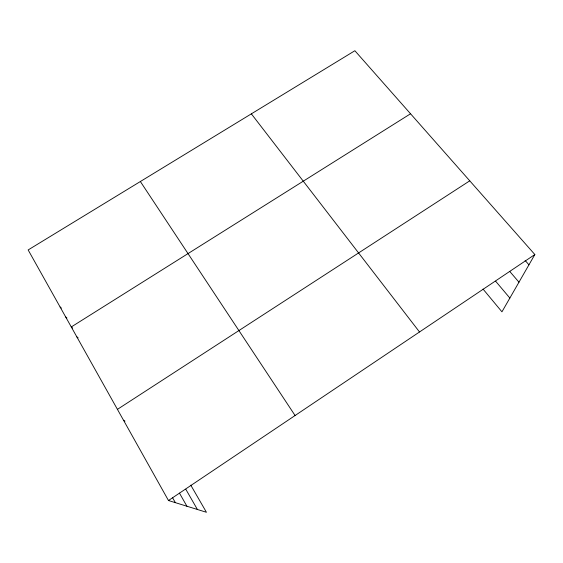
<?xml version="1.0" encoding="UTF-8"?>
<svg xmlns="http://www.w3.org/2000/svg" width="563" height="563" viewBox="0 0 563 563"><rect width="100%" height="100%" fill="white"/><g stroke="black" fill="none" stroke-linecap="round" stroke-linejoin="round"><path stroke-width="0.84" d="M190.766 485.137L206.431 512.274L168.478 500.521L28.15 249.944L354.873 50.726L534.85 254.539L501.95 311.825L483.04 289.079M168.478 500.521L534.85 254.539M117.428 409.364L469.76 180.829M410.547 113.775L71.276 326.955L72.62 328.046M123.522 420.251L125 421.124M76.8 336.822L78.13 337.87M65.653 316.92L66.927 317.968M60.1 306.997L61.388 308.088M525.138 260.451L528.946 264.814M509.719 271.394L518.973 282.183M495.63 281.197L509.853 298.059M251.358 113.846L419.512 331.973M140.363 181.525L295.082 415.522M185.797 489.233L197.402 509.48M179.47 493.132L186.916 506.236M172.524 497.622L175.36 502.653"/></g></svg>
